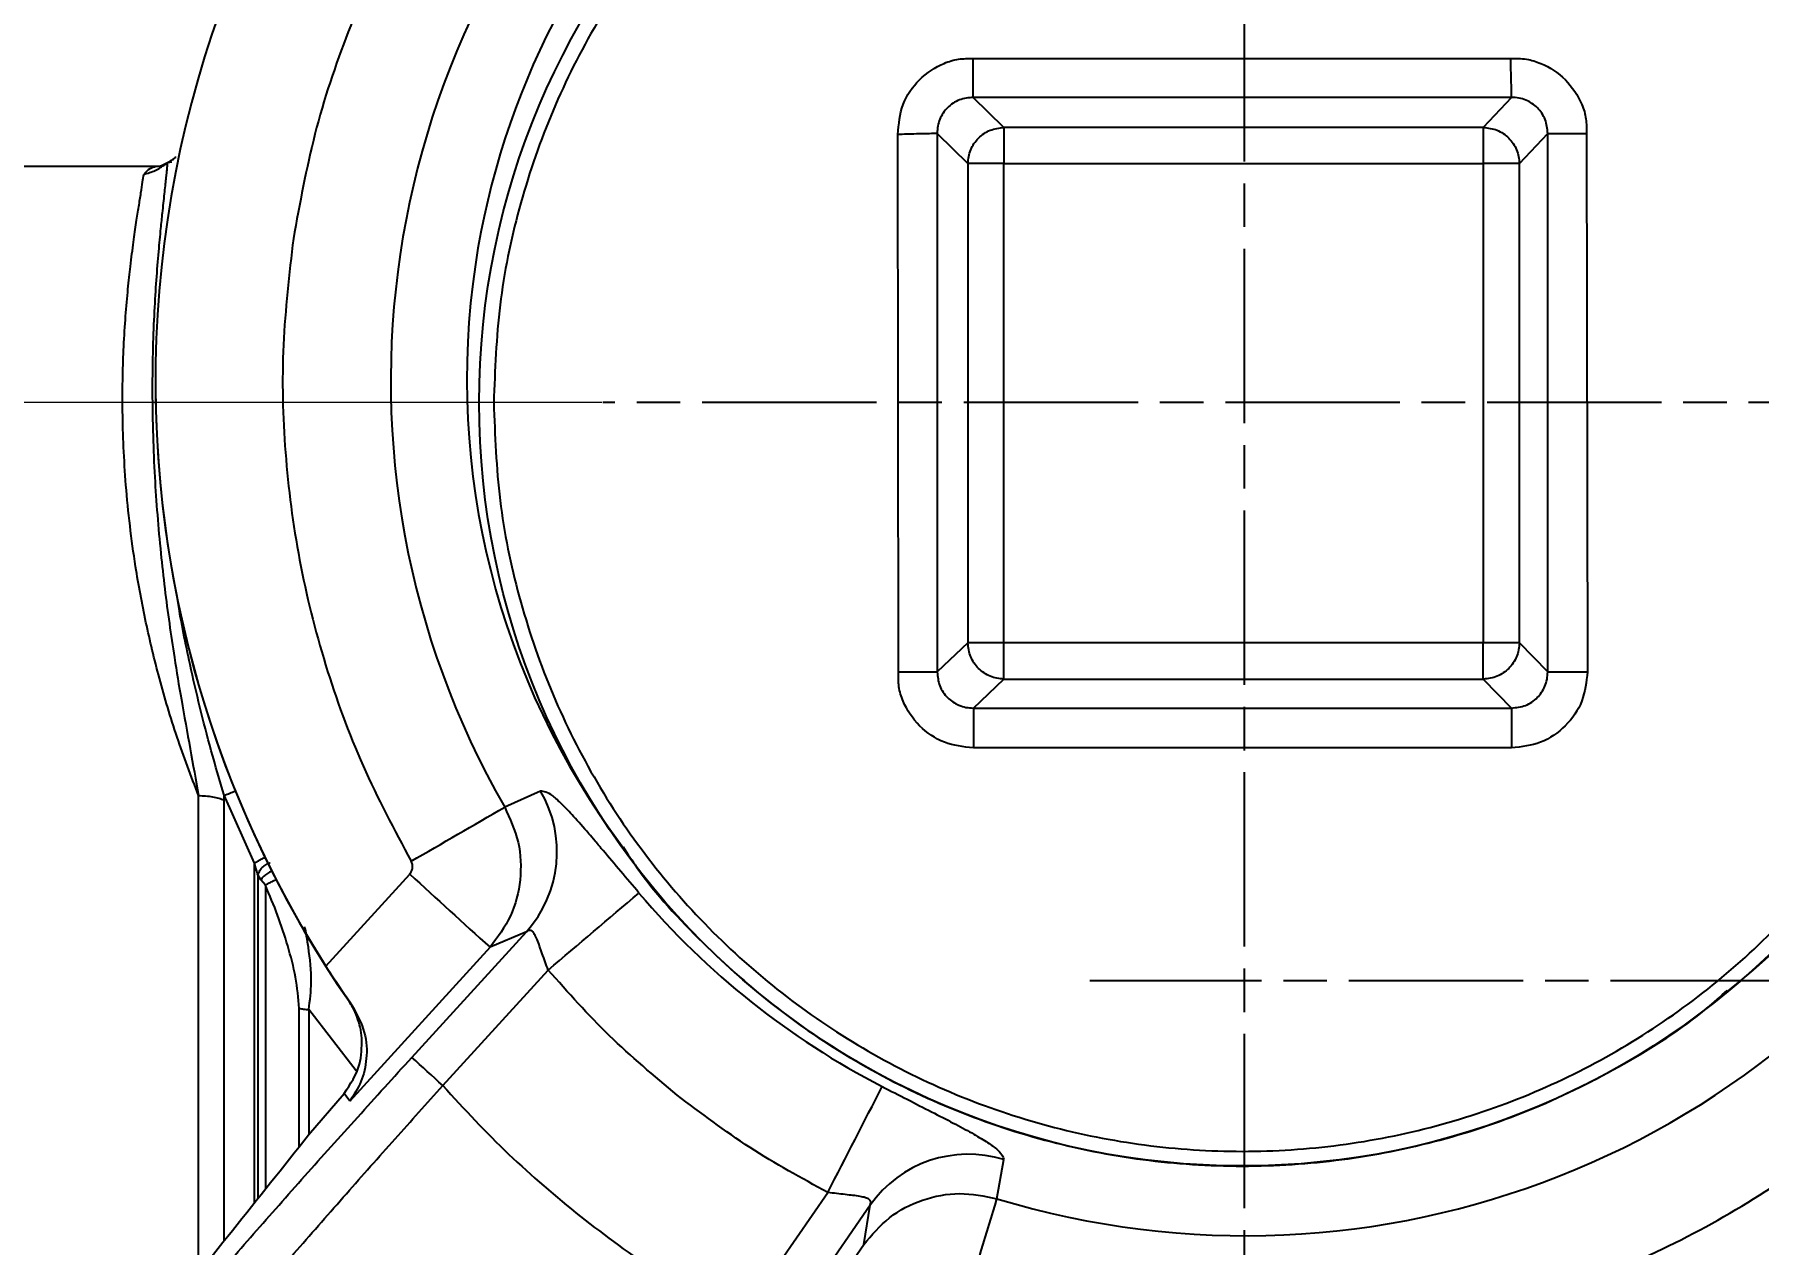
# Model space of a CAD drawing. Header units: millimetres. Extents: x 2028 to 4172, y 863 to 2379.
# Drawn here: x 2804.1 to 2922.7, y 1201.4 to 1284.7 of the extents above; entities that cross this region are included whole.
import ezdxf

# ---------------------------------------------------------------- set-up
doc = ezdxf.new("R2010")
doc.units = ezdxf.units.MM
doc.linetypes.add('AM_ISO08W050', pattern=[18, 12, -1.5, 3, -1.5])
doc.layers.add('AM_5', color=3, linetype='Continuous', lineweight=25)
doc.layers.add('AM_7', color=4, linetype='AM_ISO08W050', lineweight=25)
doc.styles.add('SLDTEXTSTYLE1', font='txt.shx', dxfattribs={"width": 0.7, "bigfont": 'gbcbig.shx'})
doc.dimstyles.new('SLDDIMSTYLE12$0', dxfattribs={"dimtxt": 12, "dimasz": 10, "dimexe": 0, "dimexo": 0.0625, "dimgap": 0.875, "dimtad": 1, "dimdec": 1, "dimlfac": 1.8, "dimrnd": 1e-09, "dimzin": 12, "dimdsep": 46, "dimtxsty": 'SLDTEXTSTYLE1', "dimcen": 0.09, "dimdle": 8.16, "dimclrd": 3, "dimclre": 3, "dimadec": 0, "dimazin": 3, "dimtfac": 1, "dimtdec": 1, "dimtofl": 0, "dimtmove": 0, "dimatfit": 3, "dimfxl": 0, "dimfrac": 2, "dimtolj": 1, "dimlwd": 5, "dimlwe": 5, "dimarcsym": 0})

# ---------------------------------------------------------------- blocks, each defined once
blk = doc.blocks.new('*D59')
at = {"layer": 'AM_5', "color": 3, "lineweight": 5, "transparency": 16777216}
blk.add_line((2843.17, 1259.34), (2692.83, 1259.34), dxfattribs=at)
at = {"layer": 'AM_5', "color": 3, "linetype": 'Continuous', "lineweight": 5, "transparency": 16777216}
for p, q in [((2692.83, 1249.34), (2692.83, 1027.71)), ((2822.46, 1017.71), (2692.83, 1017.71))]:
    blk.add_line(p, q, dxfattribs=at)
at = {"layer": 'AM_5', "color": 3, "transparency": 16777216}
for points in [[(2691.17, 1249.34), (2694.5, 1249.34), (2692.83, 1259.34)], [(2691.17, 1027.71), (2694.5, 1027.71), (2692.83, 1017.71)]]:
    blk.add_solid(points, dxfattribs=at)
at = {"layer": 'Defpoints', "color": 0, "transparency": 16777216}
for p in [(2843.23, 1259.34), (2692.83, 1017.71), (2822.53, 1017.71)]:
    blk.add_point(p, dxfattribs=at)
at = {"layer": 'AM_5', "color": 0, "transparency": 16777216, "insert": (2685.96, 1091.62), "char_height": 12, "attachment_point": 5, "rotation": 90, "style": 'SLDTEXTSTYLE1'}
blk.add_mtext('\\A1;245', dxfattribs=at)

msp = doc.modelspace()

# ---------------------------------------------------------------- linework, layer by layer
at = {"color": 7, "linetype": 'Continuous', "lineweight": 25}
for p, q in [((2868.728, 1283.001), (2905.699, 1283.013)), ((2870.839, 1278.27), (2868.728, 1280.337)), ((2905.762, 1280.337), (2868.728, 1280.337)), ((2905.762, 1280.337), (2903.814, 1278.27)), ((2863.581, 1240.812), (2863.546, 1277.785)), ((2866.242, 1277.851), (2868.352, 1275.783)), ((2866.242, 1277.851), (2866.242, 1240.817)), ((2903.814, 1278.27), (2870.839, 1278.27)), ((2906.303, 1275.783), (2908.247, 1277.846)), ((2908.247, 1240.821), (2908.247, 1277.846)), ((2910.909, 1277.841), (2910.984, 1240.816)), ((2812.436, 1275.57), (2802.289, 1275.57)), ((2813.372, 1275.879), (2813.459, 1275.886)), ((2813.459, 1275.886), (2813.582, 1275.896)), ((2813.672, 1276.106), (2813.664, 1275.999)), ((2868.352, 1275.783), (2868.352, 1242.809)), ((2870.839, 1242.813), (2870.839, 1275.788)), ((2870.839, 1275.788), (2903.814, 1275.788)), ((2903.814, 1275.788), (2903.814, 1242.813)), ((2906.303, 1242.808), (2906.303, 1275.783)), ((2812.462, 1261.027), (2812.462, 1261.014)), ((2834.735, 1259.47), (2834.735, 1259.461)), ((2868.352, 1242.809), (2866.242, 1240.817)), ((2903.814, 1242.813), (2870.839, 1242.813)), ((2908.247, 1240.821), (2906.303, 1242.808)), ((2868.733, 1238.332), (2870.839, 1240.32)), ((2870.839, 1240.32), (2903.814, 1240.32)), ((2903.814, 1240.32), (2905.758, 1238.332)), ((2868.733, 1238.332), (2905.758, 1238.332)), ((2905.758, 1235.59), (2868.733, 1235.59)), ((2838.962, 1232.619), (2836.489, 1231.516)), ((2817.193, 1232), (2817.192, 1232.329)), ((2819.274, 1227.67), (2817.192, 1232.329)), ((2819.274, 1227.64), (2819.274, 1227.67)), ((2819.283, 1227.637), (2819.274, 1227.67)), ((2819.722, 1226.523), (2819.524, 1226.805)), ((2820.023, 1226.139), (2819.722, 1226.523)), ((2824.18, 1220.582), (2829.952, 1226.908)), ((2830.098, 1214.301), (2837.986, 1222.945)), ((2837.986, 1222.945), (2835.482, 1221.877)), ((2835.482, 1221.877), (2825.828, 1211.298)), ((2832.23, 1212.362), (2839.482, 1220.309)), ((2825.779, 1218.159), (2826.002, 1217.852)), ((2826.261, 1213.38), (2823.01, 1217.599)), ((2826.558, 1216.368), (2826.556, 1216.371)), ((2826.67, 1215.614), (2826.558, 1216.368)), ((2822.997, 1208.967), (2825.44, 1211.828)), ((2825.828, 1211.298), (2825.44, 1211.828)), ((2870.357, 1204.58), (2870.837, 1207.27)), ((2852.607, 1196.156), (2858.718, 1205.01)), ((2861.629, 1204.142), (2854.983, 1194.511)), ((2861.191, 1201.43), (2861.629, 1204.142)), ((2853.058, 1189.643), (2861.191, 1201.43))]:
    msp.add_line(p, q, dxfattribs=at)
at = {"color": 7, "linetype": 'Continuous', "lineweight": 25, "flags": 128}
for points in [[(2870.839, 1278.27), (2870.839, 1278.182), (2870.839, 1278.014), (2870.839, 1277.771), (2870.839, 1277.461), (2870.839, 1277.095), (2870.839, 1276.684), (2870.839, 1276.244), (2870.839, 1275.788)], [(2903.814, 1278.27), (2903.814, 1278.182), (2903.814, 1278.014), (2903.814, 1277.771), (2903.814, 1277.461), (2903.814, 1277.095), (2903.814, 1276.684), (2903.814, 1276.244), (2903.814, 1275.788)], [(2870.839, 1240.32), (2870.839, 1240.407), (2870.839, 1240.575), (2870.839, 1240.819), (2870.839, 1241.131), (2870.839, 1241.499), (2870.839, 1241.912), (2870.839, 1242.355), (2870.839, 1242.813)], [(2903.814, 1240.32), (2903.814, 1240.407), (2903.814, 1240.575), (2903.814, 1240.819), (2903.814, 1241.131), (2903.814, 1241.499), (2903.814, 1241.912), (2903.814, 1242.355), (2903.814, 1242.813)], [(2868.733, 1238.332), (2868.733, 1238.237), (2868.733, 1238.052), (2868.733, 1237.783), (2868.733, 1237.441), (2868.733, 1237.035), (2868.733, 1236.581), (2868.733, 1236.094), (2868.733, 1235.59)], [(2905.758, 1238.332), (2905.758, 1238.237), (2905.758, 1238.052), (2905.758, 1237.783), (2905.758, 1237.441), (2905.758, 1237.035), (2905.758, 1236.581), (2905.758, 1236.094), (2905.758, 1235.59)], [(2815.426, 1199.478), (2815.426, 1202.482), (2815.426, 1207.616), (2815.426, 1212.716), (2815.426, 1217.759), (2815.426, 1222.721), (2815.426, 1227.579), (2815.426, 1232.31)], [(2817.193, 1201.697), (2817.193, 1201.705), (2817.193, 1206.917), (2817.193, 1212.098), (2817.193, 1217.222), (2817.193, 1222.263), (2817.193, 1227.197), (2817.193, 1232)], [(2819.274, 1204.311), (2819.274, 1207.904), (2819.274, 1212.955), (2819.274, 1217.945), (2819.274, 1222.848), (2819.274, 1227.64)], [(2819.524, 1204.624), (2819.524, 1207.352), (2819.524, 1212.325), (2819.524, 1217.241), (2819.524, 1222.075), (2819.524, 1226.805)], [(2820.023, 1226.139), (2820.023, 1221.248), (2820.023, 1216.246), (2820.023, 1211.161), (2820.023, 1206.019), (2820.023, 1205.243)], [(2822.356, 1208.182), (2822.356, 1212.739), (2822.356, 1217.671)], [(2823.01, 1217.599), (2823.01, 1212.687), (2823.01, 1208.994)]]:
    msp.add_lwpolyline(points, dxfattribs=at)
at = {"color": 7, "linetype": 'Continuous', "lineweight": 25}
msp.add_circle((2887.235, 1259.336), 52.5, dxfattribs=at)
for centre, radius, start, end in [((2887.461, 1260.836), 75, 10.54851, 92.46086), ((2887.461, 1260.847), 58.809, 13.09228, 89.91829), ((2887.461, 1260.836), 75, 130.5515, 212.46111), ((2887.461, 1260.927), 53.574, 308.26934, 171.50515), ((2887.461, 1260.848), 58.809, 133.09211, 209.9183), ((2870.3, 910.252), 365.536, 89.91553, 90.30529), ((2904.359, 916.002), 359.787, 89.69056, 90.08686), ((2887.461, 1260.927), 53.574, 171.50512, 216.90515), ((2887.461, 1260.824), 75, 179.85416, 214.67082), ((2870.3, 877.277), 365.536, 89.91553, 90.30529), ((2904.359, 883.027), 359.787, 89.69056, 90.08686), ((2910.384, 1636.581), 395.766, 269.69056, 270.08686), ((2806.155, 1261.622), 31.302, 290.645, 292.15846), ((2831.812, 1228.454), 8.275, 318.25455, 30.22182), ((2151.71, 2409.665), 1362.702, 299.853963, 300.166528), ((2887.461, 1260.848), 58.81, 253.09221, 329.91815), ((2818.877, 1226.58), 1.132, 68.96163, 69.4452), ((3740.647, 2222.455), 1349.252, 227.54871, 227.866183), ((1738.607, 2524.307), 1706.557, 310.172067, 310.447019), ((2887.461, 1260.911), 54.664, 220.22866, 242.78205), ((2887.461, 1260.837), 75, 250.55137, 332.45778), ((2481.055, 828.639), 520.16, 47.53594, 47.85337), ((315.197, 2515.106), 2861.092, 332.748286, 332.912361), ((2868.388, 1199.362), 8.278, 72.79245, 144.73438), ((-1055.437, 2391.732), 4101.365, 343.070862, 343.174801)]:
    msp.add_arc(centre, radius, start, end, dxfattribs=at)
for points, knots in [([(2887.028, 1090.605), (2889.588, 1090.63), (2893.169, 1090.665), (2898.438, 1090.943), (2902.902, 1091.279), (2908.219, 1091.844), (2913.788, 1092.618), (2919.601, 1093.628), (2925.572, 1094.884), (2931.648, 1096.394), (2937.786, 1098.165), (2943.951, 1100.199), (2950.115, 1102.499), (2956.252, 1105.064), (2962.34, 1107.894), (2968.359, 1110.988), (2974.292, 1114.343), (2980.121, 1117.955), (2985.831, 1121.82), (2991.407, 1125.935), (2996.834, 1130.292), (3002.1, 1134.886), (3007.191, 1139.711), (3012.096, 1144.758), (3016.803, 1150.021), (3021.3, 1155.491), (3025.579, 1161.159), (3029.627, 1167.017), (3033.437, 1173.053), (3036.999, 1179.259), (3040.304, 1185.624), (3043.345, 1192.136), (3046.114, 1198.785), (3048.604, 1205.56), (3050.81, 1212.447), (3052.724, 1219.436), (3054.343, 1226.514), (3055.661, 1233.668), (3056.674, 1240.885), (3057.378, 1248.152), (3057.771, 1255.456), (3057.85, 1262.784), (3057.613, 1270.122), (3057.059, 1277.457), (3056.186, 1284.774), (3054.996, 1292.061), (3053.488, 1299.304), (3051.663, 1306.488), (3049.523, 1313.601), (3047.069, 1320.629), (3044.304, 1327.557), (3041.231, 1334.374), (3037.854, 1341.064), (3034.176, 1347.616), (3030.203, 1354.016), (3025.938, 1360.252), (3021.387, 1366.31), (3016.555, 1372.178), (3011.448, 1377.844), (3006.071, 1383.297), (3000.624, 1388.345), (2995.151, 1392.997), (2989.693, 1397.266), (2984.068, 1401.309), (2978.286, 1405.117), (2972.359, 1408.685), (2966.296, 1412.007), (2960.111, 1415.077), (2953.814, 1417.891), (2947.42, 1420.443), (2940.945, 1422.729), (2934.407, 1424.745), (2927.832, 1426.488), (2921.26, 1427.953), (2914.766, 1429.134), (2908.476, 1430.031), (2902.953, 1430.615), (2898.07, 1430.982), (2893.246, 1431.222), (2887.271, 1431.339), (2881.754, 1431.229), (2876.485, 1430.957), (2872.021, 1430.62), (2866.705, 1430.055), (2861.136, 1429.281), (2855.322, 1428.271), (2849.351, 1427.015), (2843.275, 1425.504), (2837.137, 1423.734), (2830.972, 1421.699), (2824.808, 1419.4), (2818.672, 1416.835), (2812.583, 1414.004), (2806.564, 1410.911), (2800.631, 1407.556), (2794.802, 1403.944), (2789.092, 1400.078), (2783.517, 1395.964), (2778.089, 1391.607), (2772.824, 1387.013), (2767.732, 1382.188), (2762.828, 1377.141), (2758.121, 1371.878), (2753.623, 1366.408), (2749.345, 1360.739), (2745.296, 1354.882), (2741.486, 1348.846), (2737.925, 1342.64), (2734.62, 1336.275), (2731.577, 1329.763), (2728.815, 1323.111), (2726.478, 1316.829), (2725.2, 1312.724), (2724.636, 1310.916)], [0, 0, 0, 0, 0.0102074, 0.014274, 0.021037, 0.0280561, 0.0355867, 0.0434511, 0.0515783, 0.0599113, 0.0684099, 0.0770439, 0.085791, 0.0946336, 0.1035582, 0.112554, 0.1216124, 0.1307262, 0.1398897, 0.1490979, 0.1583469, 0.1676331, 0.1769537, 0.1863062, 0.1956884, 0.2050985, 0.2145348, 0.2239961, 0.233481, 0.2429885, 0.2525178, 0.262068, 0.2716385, 0.2812287, 0.2908382, 0.3004664, 0.3101132, 0.3197782, 0.3294613, 0.3391624, 0.3488814, 0.3586183, 0.3683733, 0.3781464, 0.387938, 0.3977483, 0.4075776, 0.4174265, 0.4272956, 0.4371854, 0.4470968, 0.4570307, 0.4669882, 0.4769704, 0.486979, 0.4970156, 0.5070822, 0.5171812, 0.5273154, 0.5374882, 0.5477037, 0.5569145, 0.5661226, 0.5753266, 0.5845258, 0.5937191, 0.6029052, 0.6120821, 0.6212471, 0.6303962, 0.6395236, 0.6486197, 0.6576679, 0.6666375, 0.6754633, 0.6839789, 0.6919633, 0.6976055, 0.7035012, 0.7112199, 0.7214273, 0.7254939, 0.7322569, 0.739276, 0.7468066, 0.754671, 0.7627982, 0.7711312, 0.7796298, 0.7882638, 0.7970109, 0.8058535, 0.8147781, 0.8237739, 0.8328323, 0.8419461, 0.8511096, 0.8603178, 0.8695668, 0.878853, 0.8881736, 0.8975261, 0.9069083, 0.9163184, 0.9257547, 0.935216, 0.9447009, 0.9542084, 0.9637377, 0.9732879, 0.9828584, 0.9924486, 1, 1, 1, 1]), ([(2887.844, 1411.294), (2890.245, 1411.256), (2893.603, 1411.204), (2898.546, 1410.9), (2902.736, 1410.543), (2907.723, 1409.952), (2912.944, 1409.153), (2918.39, 1408.115), (2923.978, 1406.831), (2929.657, 1405.293), (2935.385, 1403.495), (2941.129, 1401.434), (2946.859, 1399.11), (2952.551, 1396.523), (2958.183, 1393.673), (2963.735, 1390.563), (2969.188, 1387.196), (2974.525, 1383.577), (2979.731, 1379.71), (2984.79, 1375.601), (2989.688, 1371.257), (2994.411, 1366.684), (2998.947, 1361.891), (3003.283, 1356.885), (3007.408, 1351.676), (3011.31, 1346.273), (3014.979, 1340.685), (3018.406, 1334.924), (3021.58, 1329.001), (3024.494, 1322.926), (3027.138, 1316.711), (3029.507, 1310.369), (3031.591, 1303.911), (3033.386, 1297.352), (3034.886, 1290.704), (3036.084, 1283.98), (3036.981, 1277.194), (3037.557, 1270.36), (3037.831, 1264.294), (3037.779, 1260.51), (3037.759, 1259.016)], [0, 0, 0, 0, 0.0302952, 0.0423856, 0.0624901, 0.08336, 0.1057536, 0.1291426, 0.1533151, 0.1781023, 0.2033838, 0.2290707, 0.2550958, 0.2814075, 0.3079654, 0.3347376, 0.3616982, 0.3888263, 0.4161047, 0.4435189, 0.4710571, 0.4987089, 0.526466, 0.5543209, 0.5822674, 0.6103001, 0.6384144, 0.6666062, 0.6948723, 0.7232096, 0.7516156, 0.7800883, 0.8086258, 0.8372268, 0.86589, 0.8946146, 0.9234, 0.9522458, 0.9811519, 1, 1, 1, 1]), ([(2778.877, 1157.012), (2777.916, 1158.013), (2775.427, 1160.605), (2771.645, 1165.019), (2767.514, 1170.221), (2763.614, 1175.626), (2759.944, 1181.213), (2756.517, 1186.974), (2753.343, 1192.898), (2750.429, 1198.973), (2747.785, 1205.188), (2745.417, 1211.53), (2743.332, 1217.987), (2741.537, 1224.547), (2740.037, 1231.195), (2738.838, 1237.919), (2737.944, 1244.705), (2737.359, 1251.538), (2737.085, 1258.406), (2737.126, 1265.294), (2737.484, 1272.186), (2738.159, 1279.07), (2739.152, 1285.93), (2740.464, 1292.752), (2742.093, 1299.521), (2744.038, 1306.223), (2746.298, 1312.843), (2748.87, 1319.366), (2751.751, 1325.779), (2754.938, 1332.067), (2758.425, 1338.216), (2762.21, 1344.211), (2766.287, 1350.04), (2770.65, 1355.689), (2775.294, 1361.145), (2780.213, 1366.394), (2785.222, 1371.251), (2790.277, 1375.723), (2795.335, 1379.82), (2800.562, 1383.697), (2805.956, 1387.327), (2810.432, 1390.125), (2813.156, 1391.622), (2813.982, 1392.075)], [0, 0, 0, 0, 0.0151775, 0.0393292, 0.0635604, 0.0878663, 0.1122429, 0.1366868, 0.161195, 0.1857649, 0.2103945, 0.2350819, 0.2598255, 0.2846241, 0.3094766, 0.3343824, 0.3593409, 0.3843518, 0.409415, 0.4345306, 0.4596989, 0.4849206, 0.5101965, 0.5355275, 0.5609152, 0.5863611, 0.6118672, 0.6374358, 0.6630699, 0.6887726, 0.714548, 0.7404006, 0.7663359, 0.7923603, 0.8184816, 0.8447092, 0.8710544, 0.8948026, 0.918543, 0.942272, 0.9659875, 0.9896862, 1, 1, 1, 1]), ([(2951.976, 1275.838), (2951.375, 1278.105), (2950.159, 1282.69), (2947.387, 1289.34), (2943.872, 1295.818), (2939.557, 1301.974), (2934.496, 1307.68), (2928.782, 1312.79), (2922.516, 1317.208), (2915.817, 1320.854), (2908.847, 1323.673), (2901.745, 1325.639), (2894.641, 1326.843), (2889.9, 1326.995), (2887.555, 1327.07)], [0, 0, 0, 0, 0.07919299, 0.16015936, 0.24278284, 0.32785451, 0.41364109, 0.49999999, 0.58635361, 0.67214028, 0.75721715, 0.83983537, 0.92080432, 1, 1, 1, 1]), ([(2842.21, 1309.203), (2840.475, 1307.473), (2836.992, 1303.999), (2832.527, 1298.072), (2828.688, 1291.692), (2825.616, 1284.91), (2823.272, 1277.869), (2822.39, 1273.029), (2821.951, 1270.618)], [0, 0, 0, 0, 0.1654437, 0.332195, 0.5, 0.6677943, 0.834551, 1, 1, 1, 1]), ([(2863.546, 1277.785), (2863.603, 1278.491), (2863.714, 1279.886), (2864.95, 1281.637), (2866.387, 1282.605), (2867.704, 1283.012), (2868.389, 1283.005), (2868.728, 1283.001)], [0, 0, 0, 0, 0.2548061, 0.5030235, 0.7512335, 0.8766037, 1, 1, 1, 1]), ([(2905.762, 1280.337), (2905.761, 1280.401), (2905.759, 1280.533), (2905.746, 1281.126), (2905.729, 1281.808), (2905.713, 1282.448), (2905.704, 1282.819), (2905.699, 1283.013)], [0, 0, 0, 0, 0.2386603, 0.491323, 0.7193143, 0.8531728, 1, 1, 1, 1]), ([(2905.699, 1283.013), (2906.064, 1283.013), (2906.771, 1283.011), (2908.108, 1282.605), (2909.555, 1281.634), (2910.523, 1280.182), (2910.929, 1278.865), (2910.915, 1278.18), (2910.909, 1277.841)], [0, 0, 0, 0, 0.1326034, 0.256109, 0.503904, 0.7516959, 0.877002, 1, 1, 1, 1]), ([(2868.728, 1280.337), (2868.401, 1280.306), (2867.908, 1280.258), (2867.326, 1279.943), (2866.825, 1279.538), (2866.461, 1278.986), (2866.266, 1278.359), (2866.25, 1278.022), (2866.242, 1277.851)], [0, 0, 0, 0, 0.2493138, 0.3761129, 0.5001652, 0.7410461, 0.8682365, 1, 1, 1, 1]), ([(2908.247, 1277.846), (2908.215, 1278.173), (2908.167, 1278.667), (2907.853, 1279.248), (2907.448, 1279.751), (2906.896, 1280.117), (2906.269, 1280.313), (2905.933, 1280.329), (2905.762, 1280.337)], [0, 0, 0, 0, 0.2493268, 0.3762956, 0.5001656, 0.7420044, 0.8689622, 1, 1, 1, 1]), ([(2866.242, 1277.851), (2866.175, 1277.849), (2866.037, 1277.846), (2865.43, 1277.831), (2864.747, 1277.814), (2864.113, 1277.799), (2863.742, 1277.789), (2863.546, 1277.785)], [0, 0, 0, 0, 0.2438999, 0.4992707, 0.7200727, 0.8527413, 1, 1, 1, 1]), ([(2811.656, 1275.037), (2811.925, 1275.116), (2812.465, 1275.277), (2812.912, 1275.577), (2813.138, 1275.728)], [0, 0, 0, 0, 0.49602756, 1, 1, 1, 1]), ([(2811.656, 1275.037), (2811.81, 1275.202), (2812.099, 1275.512), (2812.328, 1275.544), (2812.436, 1275.559)], [0, 0, 0, 0, 0.5314607, 1, 1, 1, 1]), ([(2813.275, 1275.822), (2813.273, 1275.766), (2813.267, 1275.654), (2813.246, 1275.41), (2813.217, 1275.102), (2813.176, 1274.718), (2813.126, 1274.254), (2813.065, 1273.703), (2812.997, 1273.078), (2812.912, 1272.295), (2812.801, 1271.225), (2812.661, 1269.719), (2812.51, 1267.826), (2812.373, 1265.624), (2812.271, 1263.083), (2812.23, 1260.217), (2812.275, 1257.217), (2812.397, 1254.358), (2812.579, 1251.656), (2812.812, 1249.083), (2813.091, 1246.582), (2813.404, 1244.187), (2813.781, 1241.647), (2814.261, 1238.78), (2814.839, 1235.609), (2815.234, 1233.384), (2815.426, 1232.31)], [0, 0, 0, 0, 0.0257976, 0.0525021, 0.0801114, 0.1086272, 0.1380565, 0.1683988, 0.199647, 0.2289254, 0.270324, 0.3238538, 0.3815482, 0.4374253, 0.4959393, 0.5596207, 0.6187306, 0.6691438, 0.7133369, 0.7562168, 0.7942673, 0.8305957, 0.8651667, 0.9070886, 0.9551301, 1, 1, 1, 1]), ([(2813.283, 1275.835), (2813.168, 1275.764), (2812.901, 1275.598), (2812.603, 1275.58), (2812.434, 1275.57)], [0, 0, 0, 0, 0.4312617, 1, 1, 1, 1]), ([(2813.138, 1275.728), (2813.157, 1275.742), (2813.184, 1275.762), (2813.233, 1275.795), (2813.258, 1275.811), (2813.27, 1275.818), (2813.275, 1275.822)], [0, 0, 0, 0, 0.6302652, 0.8372339, 0.9218731, 1, 1, 1, 1]), ([(2813.372, 1275.879), (2813.356, 1275.869), (2813.323, 1275.851), (2813.291, 1275.831), (2813.275, 1275.822)], [0, 0, 0, 0, 0.50159174, 1, 1, 1, 1]), ([(2813.895, 1276.205), (2813.832, 1276.186), (2813.756, 1276.161), (2813.576, 1276.019), (2813.509, 1275.969), (2813.463, 1275.936), (2813.429, 1275.913), (2813.4, 1275.895), (2813.381, 1275.884), (2813.372, 1275.879)], [0, 0, 0, 0, 0.6868052, 0.8406552, 0.9106307, 0.9556871, 0.9798152, 0.9899237, 1, 1, 1, 1]), ([(2815.426, 1232.31), (2814.915, 1233.656), (2813.884, 1236.377), (2812.704, 1240.366), (2811.759, 1244.292), (2811.118, 1247.78), (2810.688, 1250.916), (2810.418, 1253.659), (2810.257, 1256.284), (2810.19, 1258.797), (2810.202, 1261.105), (2810.28, 1263.293), (2810.404, 1265.297), (2810.564, 1267.13), (2810.75, 1268.841), (2810.948, 1270.381), (2811.144, 1271.74), (2811.32, 1272.865), (2811.469, 1273.792), (2811.587, 1274.538), (2811.634, 1274.874), (2811.656, 1275.037)], [0, 0, 0, 0, 0.061871, 0.1250645, 0.1864714, 0.2501378, 0.2985674, 0.3490617, 0.3985754, 0.4478077, 0.5000979, 0.5463983, 0.5979911, 0.6485796, 0.6949368, 0.750549, 0.802481, 0.8511011, 0.9012638, 0.9521004, 1, 1, 1, 1]), ([(2821.951, 1270.618), (2821.667, 1268.185), (2821.096, 1263.298), (2821.28, 1255.88), (2822.236, 1248.496), (2824.044, 1241.273), (2826.581, 1234.3), (2828.898, 1229.959), (2830.051, 1227.797)], [0, 0, 0, 0, 0.1654437, 0.332195, 0.5, 0.6677943, 0.834551, 1, 1, 1, 1]), ([(2717.158, 1262.097), (2717.142, 1261.105), (2717.086, 1257.666), (2717.323, 1251.777), (2717.861, 1244.442), (2718.738, 1237.124), (2719.927, 1229.837), (2721.435, 1222.595), (2723.26, 1215.41), (2725.401, 1208.297), (2727.855, 1201.27), (2730.619, 1194.341), (2733.692, 1187.525), (2737.069, 1180.834), (2740.747, 1174.282), (2744.721, 1167.882), (2748.985, 1161.647), (2753.537, 1155.589), (2758.369, 1149.721), (2763.476, 1144.054), (2768.852, 1138.602), (2774.299, 1133.554), (2779.772, 1128.902), (2785.231, 1124.632), (2790.856, 1120.59), (2796.637, 1116.782), (2802.564, 1113.214), (2808.627, 1109.892), (2814.813, 1106.821), (2821.109, 1104.008), (2827.503, 1101.456), (2833.978, 1099.17), (2840.516, 1097.154), (2847.091, 1095.411), (2853.664, 1093.946), (2860.158, 1092.765), (2866.447, 1091.868), (2871.971, 1091.283), (2876.854, 1090.918), (2881.678, 1090.67), (2885.092, 1090.628), (2887.028, 1090.605)], [0, 0, 0, 0, 0.0110977, 0.0384563, 0.065866, 0.0933273, 0.120841, 0.1484084, 0.1760305, 0.2037091, 0.231446, 0.2592434, 0.2871039, 0.3150305, 0.3430267, 0.3710966, 0.3992451, 0.4274777, 0.4558012, 0.4842235, 0.512754, 0.5414043, 0.5672369, 0.5930617, 0.6188752, 0.6446752, 0.6704587, 0.6962218, 0.7219592, 0.7476632, 0.7733229, 0.7989215, 0.8244321, 0.8498086, 0.8749648, 0.8997175, 0.9236002, 0.9459932, 0.9618174, 0.9783523, 1, 1, 1, 1]), ([(2817.192, 1232.329), (2816.887, 1233.358), (2816.274, 1235.43), (2815.504, 1238.408), (2814.723, 1241.814), (2814.19, 1244.422), (2813.963, 1245.963), (2813.934, 1246.165)], [0, 0, 0, 0, 0.2086078, 0.4204927, 0.6329881, 0.9518433, 1, 1, 1, 1]), ([(2868.733, 1235.59), (2868.05, 1235.667), (2866.683, 1235.823), (2864.94, 1237.027), (2863.97, 1238.467), (2863.562, 1239.787), (2863.575, 1240.472), (2863.581, 1240.812)], [0, 0, 0, 0, 0.2495155, 0.4993463, 0.7494031, 0.8758585, 1, 1, 1, 1]), ([(2863.581, 1240.812), (2863.901, 1240.812), (2864.561, 1240.812), (2865.418, 1240.813), (2866.042, 1240.815), (2866.177, 1240.816), (2866.242, 1240.817)], [0, 0, 0, 0, 0.2426841, 0.5013251, 0.7592367, 1, 1, 1, 1]), ([(2866.242, 1240.817), (2866.274, 1240.49), (2866.322, 1239.996), (2866.638, 1239.415), (2867.044, 1238.916), (2867.596, 1238.552), (2868.222, 1238.357), (2868.56, 1238.341), (2868.733, 1238.332)], [0, 0, 0, 0, 0.2493016, 0.375853, 0.5001539, 0.7402565, 0.8676627, 1, 1, 1, 1]), ([(2905.758, 1238.332), (2906.085, 1238.365), (2906.579, 1238.413), (2907.16, 1238.728), (2907.661, 1239.134), (2908.025, 1239.686), (2908.222, 1240.312), (2908.238, 1240.65), (2908.247, 1240.821)], [0, 0, 0, 0, 0.2493148, 0.376036, 0.5001542, 0.7412291, 0.8683988, 1, 1, 1, 1]), ([(2910.984, 1240.816), (2910.906, 1240.131), (2910.75, 1238.761), (2909.544, 1237.03), (2907.813, 1235.824), (2906.443, 1235.668), (2905.758, 1235.59)], [0, 0, 0, 0, 0.2498541, 0.5000068, 0.7501542, 1, 1, 1, 1]), ([(2845.727, 1225.606), (2845.307, 1226.104), (2844.457, 1227.111), (2843.561, 1228.176), (2842.991, 1228.85), (2842.657, 1229.245), (2842.033, 1229.977), (2841.236, 1230.888), (2840.415, 1231.751), (2839.539, 1232.548), (2839.192, 1232.591), (2838.962, 1232.619)], [0, 0, 0, 0, 0.1235463, 0.2500747, 0.2792914, 0.3122334, 0.3634887, 0.4998737, 0.6231492, 0.7493974, 1, 1, 1, 1]), ([(2836.489, 1231.516), (2836.851, 1230.724), (2837.576, 1229.142), (2837.662, 1226.505), (2837.031, 1223.951), (2835.999, 1222.569), (2835.482, 1221.877)], [0, 0, 0, 0, 0.250367, 0.5005248, 0.7501034, 1, 1, 1, 1]), ([(2819.274, 1227.67), (2819.34, 1227.71), (2819.471, 1227.791), (2819.732, 1227.929), (2819.933, 1228.03), (2820.036, 1228.077), (2820.051, 1228.084)], [0, 0, 0, 0, 0.3222981, 0.6435165, 0.9486834, 1, 1, 1, 1]), ([(2819.524, 1226.805), (2819.511, 1226.846), (2819.48, 1226.941), (2819.396, 1227.225), (2819.331, 1227.462), (2819.283, 1227.637)], [0, 0, 0, 0, 0.1694804, 0.3880482, 1, 1, 1, 1]), ([(2819.524, 1226.805), (2819.545, 1226.901), (2819.586, 1227.093), (2819.786, 1227.361), (2820.047, 1227.554), (2820.245, 1227.658), (2820.344, 1227.675), (2820.346, 1227.675)], [0, 0, 0, 0, 0.2608226, 0.5230424, 0.7711913, 0.9942166, 1, 1, 1, 1]), ([(2829.952, 1226.908), (2830, 1226.971), (2830.097, 1227.099), (2830.158, 1227.335), (2830.151, 1227.578), (2830.085, 1227.724), (2830.051, 1227.797)], [0, 0, 0, 0, 0.25014976, 0.49937147, 0.74925843, 1, 1, 1, 1]), ([(2844.644, 1228.775), (2844.952, 1228.302), (2846.511, 1225.911), (2850.043, 1222.124), (2855.174, 1217.551), (2860.913, 1213.733), (2867.086, 1210.685), (2873.609, 1208.472), (2880.363, 1207.128), (2887.235, 1206.678), (2894.108, 1207.127), (2900.86, 1208.474), (2907.391, 1210.677), (2913.532, 1213.764), (2917.97, 1216.544), (2920.137, 1218.493), (2920.601, 1218.91)], [0, 0, 0, 0, 0.019687, 0.0995672, 0.1794473, 0.2593274, 0.3392075, 0.4190876, 0.4989678, 0.5788479, 0.658728, 0.7386081, 0.8184882, 0.8983683, 0.9782485, 1, 1, 1, 1]), ([(2868.197, 1197.461), (2870.461, 1196.848), (2875.04, 1195.608), (2882.185, 1194.683), (2889.552, 1194.488), (2897.041, 1195.148), (2904.514, 1196.677), (2911.796, 1199.071), (2918.755, 1202.288), (2925.262, 1206.267), (2931.188, 1210.893), (2936.442, 1216.061), (2941.036, 1221.611), (2943.539, 1225.641), (2944.776, 1227.634)], [0, 0, 0, 0, 0.079193, 0.1601594, 0.2427828, 0.3278545, 0.4136411, 0.5, 0.5863536, 0.6721403, 0.7572171, 0.8398354, 0.9208043, 1, 1, 1, 1]), ([(2820.473, 1227.111), (2820.441, 1227.098), (2820.311, 1227.043), (2820.095, 1226.906), (2819.856, 1226.715), (2819.767, 1226.587), (2819.722, 1226.523)], [0, 0, 0, 0, 0.0960601, 0.387253, 0.6940749, 1, 1, 1, 1]), ([(2820.809, 1226.542), (2820.782, 1226.53), (2820.67, 1226.48), (2820.464, 1226.38), (2820.214, 1226.252), (2820.087, 1226.177), (2820.023, 1226.139)], [0, 0, 0, 0, 0.0910511, 0.3846369, 0.6920356, 1, 1, 1, 1]), ([(2822.356, 1217.671), (2822.291, 1218.387), (2822.16, 1219.831), (2821.574, 1221.976), (2820.9, 1224.098), (2820.315, 1225.46), (2820.023, 1226.139)], [0, 0, 0, 0, 0.2460614, 0.4971042, 0.7491953, 1, 1, 1, 1]), ([(2823.01, 1217.599), (2823.089, 1218.218), (2823.269, 1219.634), (2823.079, 1221.241), (2822.933, 1222.231), (2822.9, 1222.435), (2822.891, 1222.491), (2822.851, 1222.725), (2822.806, 1222.987), (2822.742, 1223.242), (2822.732, 1223.284)], [0, 0, 0, 0, 0.32889461, 0.75252794, 0.83190616, 0.85305145, 0.86080138, 0.86184105, 0.97703581, 1, 1, 1, 1]), ([(2839.482, 1220.309), (2839.341, 1220.69), (2839.065, 1221.443), (2838.782, 1222.288), (2838.553, 1222.77), (2838.376, 1222.998), (2838.183, 1223.074), (2838.053, 1222.989), (2837.986, 1222.945)], [0, 0, 0, 0, 0.2616178, 0.5161546, 0.6376198, 0.7555299, 0.8740541, 1, 1, 1, 1]), ([(2826.002, 1217.852), (2825.528, 1218.542), (2824.92, 1219.425), (2824.313, 1220.374), (2824.18, 1220.582)], [0, 0, 0, 0, 0.7808488, 1, 1, 1, 1]), ([(2952.969, 1219.751), (2951.979, 1218.291), (2949.979, 1215.342), (2946.589, 1211.201), (2942.335, 1206.656), (2937.088, 1201.972), (2930.807, 1197.426), (2924.171, 1193.57), (2917.232, 1190.425), (2910.035, 1187.927), (2905.065, 1186.867), (2902.577, 1186.336)], [0, 0, 0, 0, 0.0810679, 0.1637641, 0.2484006, 0.3731554, 0.4979796, 0.6226942, 0.7483588, 0.8739858, 1, 1, 1, 1]), ([(2826.556, 1216.371), (2826.416, 1216.841), (2826.229, 1217.473), (2825.87, 1218.02), (2825.779, 1218.159)], [0, 0, 0, 0, 0.744992, 1, 1, 1, 1]), ([(3031.758, 1218.877), (3031.457, 1217.815), (3030.521, 1214.51), (3028.614, 1209.059), (3026.056, 1202.531), (3023.171, 1196.12), (3019.986, 1189.832), (3016.498, 1183.683), (3012.713, 1177.687), (3008.637, 1171.858), (3004.274, 1166.209), (2999.63, 1160.754), (2994.711, 1155.504), (2989.702, 1150.648), (2984.647, 1146.176), (2979.589, 1142.078), (2974.36, 1138.204), (2968.973, 1134.562), (2963.437, 1131.159), (2957.764, 1128.001), (2951.967, 1125.094), (2946.059, 1122.443), (2940.056, 1120.054), (2933.973, 1117.932), (2927.834, 1116.079), (2921.667, 1114.501), (2915.522, 1113.202), (2909.514, 1112.19), (2903.947, 1111.479), (2899.101, 1111.034), (2894.631, 1110.756), (2890.726, 1110.618), (2888.127, 1110.609), (2887.079, 1110.605)], [0, 0, 0, 0, 0.0170783, 0.0531439, 0.089298, 0.1255445, 0.1618882, 0.1983346, 0.2348901, 0.2715626, 0.3083611, 0.3452967, 0.3823824, 0.4196345, 0.4532144, 0.4867833, 0.5203362, 0.5538698, 0.5873798, 0.6208602, 0.654303, 0.6876965, 0.7210233, 0.7542563, 0.7873511, 0.8202281, 0.8527303, 0.8844984, 0.9144909, 0.939551, 0.9597807, 0.9837802, 1, 1, 1, 1]), ([(2826.002, 1217.852), (2826.331, 1217.235), (2826.989, 1215.999), (2827.037, 1214.191), (2826.68, 1212.58), (2826.112, 1211.726), (2825.828, 1211.298)], [0, 0, 0, 0, 0.2499493, 0.4997481, 0.749457, 1, 1, 1, 1]), ([(2825.44, 1211.828), (2825.871, 1212.459), (2826.627, 1213.568), (2826.657, 1214.998), (2826.67, 1215.614)], [0, 0, 0, 0, 0.5693211, 1, 1, 1, 1]), ([(2815.84, 1198.294), (2816.955, 1199.575), (2819.187, 1202.138), (2822.728, 1206.136), (2826.37, 1210.203), (2828.853, 1212.932), (2830.098, 1214.301)], [0, 0, 0, 0, 0.2492462, 0.4987214, 0.7485201, 1, 1, 1, 1]), ([(2818.831, 1197.153), (2819.945, 1198.445), (2822.133, 1200.982), (2825.541, 1204.868), (2828.9, 1208.656), (2831.135, 1211.143), (2832.23, 1212.362)], [0, 0, 0, 0, 0.2645644, 0.5194287, 0.7645782, 1, 1, 1, 1]), ([(2862.459, 1212.299), (2863.038, 1212.002), (2864.211, 1211.401), (2865.874, 1210.55), (2867.386, 1209.772), (2868.655, 1209.089), (2869.655, 1208.497), (2870.632, 1207.821), (2870.755, 1207.49), (2870.837, 1207.27)], [0, 0, 0, 0, 0.12352326, 0.25015071, 0.37478047, 0.50021232, 0.62352336, 0.74971254, 1, 1, 1, 1]), ([(2799.269, 1179.224), (2803.685, 1184.759), (2811.571, 1194.645), (2819.506, 1204.591), (2822.997, 1208.967)], [0, 0, 0, 0, 0.5600004, 1, 1, 1, 1]), ([(2861.629, 1204.142), (2861.656, 1204.217), (2861.709, 1204.363), (2861.592, 1204.535), (2861.329, 1204.658), (2860.806, 1204.773), (2859.919, 1204.86), (2859.122, 1204.96), (2858.718, 1205.01)], [0, 0, 0, 0, 0.1251651, 0.2440023, 0.362149, 0.4834229, 0.7377951, 1, 1, 1, 1]), ([(2861.191, 1201.43), (2861.746, 1202.087), (2862.858, 1203.401), (2865.199, 1204.592), (2867.79, 1205.106), (2869.5, 1204.756), (2870.357, 1204.58)], [0, 0, 0, 0, 0.248705, 0.4981896, 0.7483774, 1, 1, 1, 1])]:
    msp.add_open_spline(points, degree=3, knots=knots, dxfattribs=at)
for points in [[(2938.735, 1259.338), (2938.65, 1261.585), (2938.48, 1266.08), (2937.112, 1272.706), (2934.954, 1279.103), (2931.962, 1285.162), (2928.21, 1290.779), (2923.755, 1295.858), (2918.676, 1300.313), (2913.059, 1304.066), (2907, 1307.054), (2900.603, 1309.226), (2893.977, 1310.544), (2887.235, 1310.986), (2880.494, 1310.544), (2873.868, 1309.226), (2867.471, 1307.054), (2861.412, 1304.066), (2855.794, 1300.313), (2850.715, 1295.858), (2846.261, 1290.779), (2842.508, 1285.162), (2839.517, 1279.103), (2837.358, 1272.706), (2835.99, 1266.08), (2835.82, 1261.585), (2835.735, 1259.338)], [(2868.728, 1280.337), (2868.728, 1280.405), (2868.728, 1280.542), (2868.728, 1281.166), (2868.728, 1282.011), (2868.728, 1282.671), (2868.728, 1283.001)], [(2868.352, 1275.783), (2868.393, 1276.107), (2868.473, 1276.755), (2869.05, 1277.573), (2869.868, 1278.149), (2870.515, 1278.23), (2870.839, 1278.27)], [(2903.814, 1278.27), (2904.138, 1278.23), (2904.786, 1278.15), (2905.605, 1277.574), (2906.182, 1276.755), (2906.262, 1276.107), (2906.303, 1275.783)], [(2908.247, 1277.846), (2908.313, 1277.846), (2908.446, 1277.844), (2909.07, 1277.843), (2909.916, 1277.841), (2910.578, 1277.841), (2910.909, 1277.841)], [(2835.735, 1259.338), (2835.82, 1257.091), (2835.99, 1252.597), (2837.358, 1245.971), (2839.517, 1239.574), (2842.508, 1233.515), (2846.261, 1227.898), (2850.715, 1222.818), (2855.794, 1218.364), (2861.412, 1214.611), (2867.471, 1211.623), (2873.868, 1209.451), (2880.494, 1208.133), (2887.235, 1207.691), (2893.977, 1208.133), (2900.603, 1209.451), (2907, 1211.623), (2913.059, 1214.611), (2918.676, 1218.364), (2923.755, 1222.818), (2928.21, 1227.898), (2931.962, 1233.515), (2934.954, 1239.574), (2937.112, 1245.971), (2938.48, 1252.597), (2938.65, 1257.091), (2938.735, 1259.338)], [(2870.839, 1240.32), (2870.515, 1240.36), (2869.868, 1240.441), (2869.049, 1241.017), (2868.473, 1241.837), (2868.392, 1242.485), (2868.352, 1242.809)], [(2906.303, 1242.808), (2906.263, 1242.484), (2906.183, 1241.836), (2905.606, 1241.017), (2904.787, 1240.44), (2904.138, 1240.36), (2903.814, 1240.32)], [(2815.426, 1232.31), (2815.589, 1232.306), (2815.917, 1232.298), (2816.388, 1232.235), (2816.826, 1232.139), (2817.071, 1232.046), (2817.193, 1232)], [(2848.344, 1211.71), (2846.761, 1213.034), (2843.595, 1215.681), (2840.853, 1218.766), (2839.482, 1220.309)], [(2822.356, 1217.671), (2822.451, 1217.652), (2822.642, 1217.612), (2822.888, 1217.603), (2823.01, 1217.599)], [(2832.23, 1212.362), (2833.707, 1210.754), (2836.661, 1207.539), (2840.017, 1204.746), (2841.695, 1203.35)], [(2858.718, 1205.01), (2856.906, 1205.999), (2853.283, 1207.976), (2849.991, 1210.465), (2848.344, 1211.71)], [(2841.695, 1203.35), (2843.434, 1202.029), (2846.911, 1199.387), (2850.709, 1197.233), (2852.607, 1196.156)]]:
    msp.add_open_spline(points, degree=3, dxfattribs=at)
at = {"layer": 'AM_7'}
for p, q in [((2887.383, 1041.921), (2887.383, 1399.47)), ((2934.071, 1259.336), (2843.234, 1259.336)), ((3086.561, 1219.57), (2876.738, 1219.57))]:
    msp.add_line(p, q, dxfattribs=at)

# ---------------------------------------------------------------- dimensions: what is measured, and where the dimension line sits
at = {"layer": 'AM_5'}
dim = msp.add_linear_dim(base=(2692.832, 1017.711), p1=(2843.234, 1259.336), p2=(2822.526, 1017.711), angle=90, text='245', dimstyle='SLDDIMSTYLE12$0', override={"dimlfac": 1}, dxfattribs=at)
dim.commit()
dim.dimension.update_dxf_attribs({"geometry": '*D59', "text_midpoint": (2692.832, 1091.623), "dimtype": 160})

doc.saveas('drawing.dxf')
